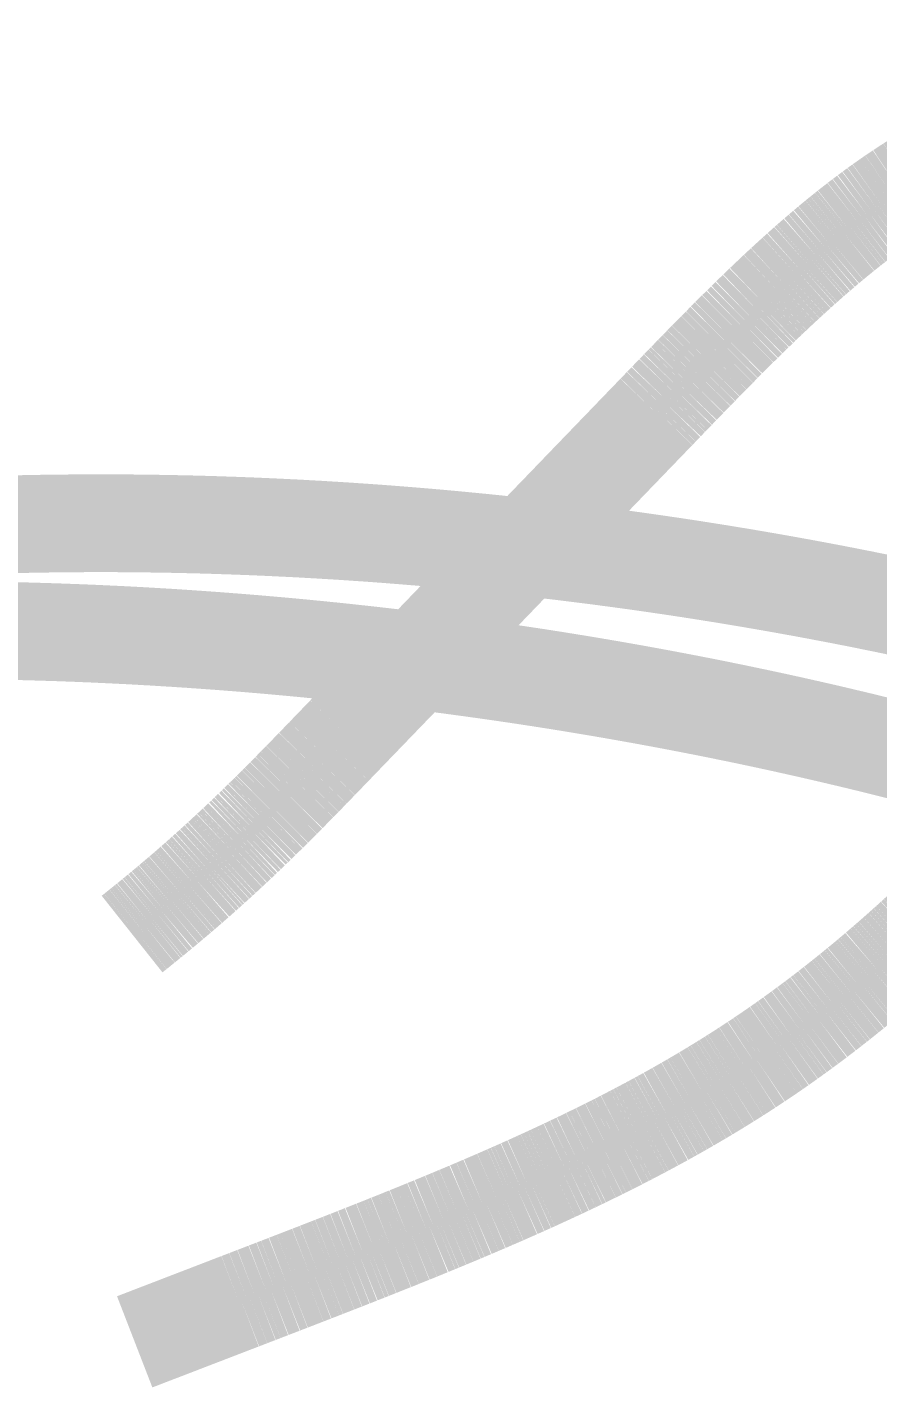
# Model space of a CAD drawing. Header units: inches. Extents: x 2832 to 8547, y -592 to 860.
# Drawn here: x 3591.279 to 3593.452, y 137.939 to 141.425 of the extents above; entities that cross this region are included whole.
import ezdxf
from ezdxf import colors
from ezdxf.entities.mleader import LeaderData, LeaderLine
from ezdxf.math import Vec2, Vec3

# ---------------------------------------------------------------- set-up
doc = ezdxf.new("R2010")
doc.units = ezdxf.units.IN
doc.header["$LTSCALE"] = 5
doc.header["$MEASUREMENT"] = 0
for name, color, linetype in [('BlueSolid', 5, 'Continuous'), ('DIM', 154, 'Continuous'), ('FORM', 5, 'Continuous'), ('NOTES', 5, 'Continuous')]:
    doc.layers.add(name, color=color, linetype=linetype)
doc.styles.add('Arial Narrow', font='ARIALN.TTF', dxfattribs={"height": 1.5})

# ---------------------------------------------------------------- blocks, each defined once
blk = doc.blocks.new('VBA_LIFTING_SLING_C')
at = {"layer": 'BlueSolid', "const_width": 0.25, "flags": 128}
for points in [[(6.2479, -3.1824, 0.000368), (6.2547, -3.177, 0.000731), (6.2581, -3.1743, 0.000002), (6.2682, -3.1662, 0.000367), (6.2683, -3.1661, 0.000366), (6.2733, -3.1621, 0.000369), (6.2783, -3.1581, 0.000366), (6.2833, -3.154, 0.000369), (6.2882, -3.15, 0.000366), (6.2932, -3.146, 0.000369), (6.2981, -3.142, 0.000366), (6.3029, -3.138, 0.000369), (6.3078, -3.134, 0.000366), (6.3126, -3.1301, 0.000369), (6.3174, -3.1261, 0.000366), (6.3222, -3.1222, 0.000369), (6.3269, -3.1182, 0.000365), (6.3316, -3.1143, 0.000369), (6.3363, -3.1104, 0.000365), (6.341, -3.1064, 0.000368), (6.3456, -3.1025, 0.000364), (6.3503, -3.0986, 0.000367), (6.3549, -3.0947, 0.000363), (6.3595, -3.0908, 0.000367), (6.364, -3.087, 0.000361), (6.3686, -3.0831, 0.000365), (6.373, -3.0793, 0.00036), (6.3776, -3.0754, 0.000364), (6.382, -3.0716, 0.000358), (6.3865, -3.0677, 0.000363), (6.3909, -3.0639, 0.000356), (6.3953, -3.0601, 0.000361), (6.3996, -3.0563, 0.000354), (6.404, -3.0524, 0.000359), (6.4083, -3.0487, 0.000352), (6.4127, -3.0449, 0.000357), (6.4169, -3.0411, 0.00035), (6.4212, -3.0373, 0.000355), (6.4255, -3.0335, 0.000347), (6.4297, -3.0298, 0.000352), (6.4339, -3.026, 0.000344), (6.4381, -3.0223, 0.000349), (6.4423, -3.0185, 0.000341), (6.4465, -3.0148, 0.000346), (6.4506, -3.0111, 0.000337), (6.4547, -3.0073, 0.000343), (6.4588, -3.0036, 0.000334), (6.4629, -2.9999, 0.00034), (6.4669, -2.9962, 0.00033), (6.471, -2.9925, 0.000336), (6.475, -2.9888, 0.000326), (6.4791, -2.9851, 0.000332), (6.483, -2.9815, 0.000322), (6.487, -2.9778, 0.000328), (6.491, -2.9741, 0.000317), (6.495, -2.9704, 0.000323), (6.4988, -2.9668, 0.000312), (6.5028, -2.9631, 0.000319), (6.5067, -2.9595, 0.000307), (6.5106, -2.9558, 0.000314), (6.5144, -2.9522, 0.000302), (6.5183, -2.9486, 0.000309), (6.5221, -2.945, 0.000296), (6.526, -2.9413, 0.000304), (6.5297, -2.9377, 0.000291), (6.5336, -2.9341, 0.000298), (6.5373, -2.9305, 0.000285), (6.5411, -2.9269, 0.000292), (6.5448, -2.9233, 0.000279), (6.5486, -2.9197, 0.000286), (6.5523, -2.9162, 0.000272), (6.556, -2.9125, 0.00028), (6.5597, -2.909, 0.000266), (6.5634, -2.9054, 0.000273), (6.5671, -2.9019, 0.000259), (6.5708, -2.8982, 0.000267), (6.5744, -2.8947, 0.000252), (6.5781, -2.8911, 0.00026), (6.5816, -2.8876, 0.000244), (6.5853, -2.884, 0.000253), (6.5889, -2.8805, 0.000237), (6.5922, -2.8773, 0.000199), (6.5961, -2.8735, 0.000275), (6.5986, -2.871, 0.000148), (6.6032, -2.8664, 0.000531), (6.6093, -2.8604, 0.000397), (6.6174, -2.8523, 0.000455), (6.6242, -2.8455, 0.000428), (6.6314, -2.8383, 0.000356), (6.6387, -2.8309, 0.000394), (6.6453, -2.8243, 0.00032), (6.6525, -2.8169, 0.000358), (6.659, -2.8103, 0.000282), (6.6663, -2.8029, 0.000321), (6.6727, -2.7964, 0.000243), (6.68, -2.7889, 0.000283), (6.6863, -2.7825, 0.000204), (6.6932, -2.7754, 0.000212), (6.6998, -2.7686, 0.000195), (6.706, -2.7622, 0.000167), (6.7132, -2.7547, 0.000281), (6.7273, -2.7402, 0.000311), (6.74, -2.727, 0.000034), (6.7624, -2.7038, 0.000024), (6.7934, -2.6716), (6.8468, -2.6162), (6.9538, -2.5052), (7.0072, -2.4498), (7.0338, -2.4222), (7.0604, -2.3945), (7.087, -2.367), (7.1135, -2.3395), (7.1399, -2.312), (7.1663, -2.2846), (7.1926, -2.2573), (7.2188, -2.2301), (7.245, -2.203), (7.271, -2.176), (7.297, -2.149), (7.3228, -2.1222), (7.3357, -2.1089), (7.3486, -2.0955), (7.3614, -2.0822), (7.3742, -2.0689), (7.3869, -2.0557), (7.3996, -2.0425), (7.4123, -2.0293), (7.425, -2.0162), (7.4376, -2.0031), (7.4502, -1.99), (7.4628, -1.977), (7.4753, -1.964), (7.4877, -1.9511), (7.5002, -1.9382), (7.5126, -1.9253), (7.5249, -1.9125), (7.5372, -1.8997), (7.5495, -1.887), (7.5617, -1.8743), (7.5739, -1.8617), (7.586, -1.8491, -0.000012), (7.59, -1.845, -0.000006), (7.5981, -1.8366, -0.000037), (7.6025, -1.832, -0.000021), (7.6102, -1.8241, -0.000054), (7.6151, -1.8189, -0.000038), (7.6222, -1.8116, -0.000071), (7.6274, -1.8062, -0.000054), (7.6341, -1.7992, -0.000088), (7.6395, -1.7937, -0.000071), (7.646, -1.7869, -0.000105), (7.6515, -1.7813, -0.000088), (7.6579, -1.7746, -0.000122), (7.6634, -1.7689, -0.000105), (7.6698, -1.7624, -0.000139), (7.6753, -1.7567, -0.000122), (7.6816, -1.7502, -0.000157), (7.6872, -1.7445, -0.00014), (7.6934, -1.7381, -0.000175), (7.699, -1.7324, -0.000158), (7.7052, -1.726, -0.000193), (7.7108, -1.7203, -0.000175), (7.7169, -1.714, -0.000211), (7.7225, -1.7083, -0.000193), (7.7286, -1.7021, -0.000229), (7.7342, -1.6964, -0.000212), (7.7403, -1.6902, -0.000248), (7.7459, -1.6846, -0.00023), (7.752, -1.6784, -0.000267), (7.7576, -1.6728, -0.000249), (7.7636, -1.6667, -0.000286), (7.7693, -1.6611, -0.000268), (7.7753, -1.655, -0.000305), (7.7809, -1.6494, -0.000287), (7.7869, -1.6434, -0.000324), (7.7925, -1.6378, -0.000306), (7.7985, -1.6319, -0.000343), (7.8041, -1.6263, -0.000325), (7.8101, -1.6205, -0.000363), (7.8157, -1.6149, -0.000345), (7.8217, -1.6091, -0.000383), (7.8273, -1.6035, -0.000364), (7.8332, -1.5978, -0.000403), (7.8389, -1.5923, -0.000384), (7.8448, -1.5865, -0.000423), (7.8505, -1.5811, -0.000404), (7.8564, -1.5754, -0.000443), (7.862, -1.5699, -0.000424), (7.8679, -1.5643, -0.000464), (7.8736, -1.5589, -0.000445), (7.8795, -1.5533, -0.000484), (7.8852, -1.5479, -0.000465), (7.8911, -1.5423, -0.000505), (7.8967, -1.537, -0.000486), (7.9026, -1.5315, -0.000526), (7.9083, -1.5262, -0.000507), (7.9142, -1.5207, -0.000547), (7.9199, -1.5155, -0.000528), (7.9258, -1.5101, -0.000568), (7.9315, -1.5049, -0.000549), (7.9374, -1.4995, -0.00059), (7.9431, -1.4943, -0.00057), (7.949, -1.489, -0.000611), (7.9547, -1.4838, -0.000592), (7.9606, -1.4786, -0.000633), (7.9663, -1.4735, -0.000613), (7.9722, -1.4682, -0.000654), (7.9779, -1.4632, -0.000635), (7.9839, -1.458, -0.000676), (7.9896, -1.453, -0.000656), (7.9955, -1.4478, -0.000698), (8.0013, -1.4429, -0.000678), (8.0072, -1.4378, -0.00072), (8.013, -1.4329, -0.0007), (8.0189, -1.4278, -0.000742), (8.0247, -1.423, -0.000722), (8.0306, -1.418, -0.000764), (8.0364, -1.4132, -0.000744), (8.0424, -1.4082, -0.000786), (8.0482, -1.4034, -0.000766), (8.0542, -1.3985, -0.000808), (8.06, -1.3938, -0.000788), (8.066, -1.389, -0.00083), (8.0718, -1.3843, -0.00081), (8.0778, -1.3795, -0.000852), (8.0837, -1.3749, -0.000832), (8.0897, -1.3702, -0.000874), (8.0956, -1.3656, -0.000854), (8.1016, -1.3609, -0.000896), (8.1075, -1.3564, -0.000876), (8.1136, -1.3517, -0.000918), (8.1195, -1.3473, -0.000898), (8.1255, -1.3427, -0.00094), (8.1315, -1.3383, -0.00092), (8.1376, -1.3337, -0.000961), (8.1435, -1.3294, -0.000942), (8.1496, -1.3249, -0.000983), (8.1556, -1.3206, -0.000963), (8.1617, -1.3162, -0.001004), (8.1678, -1.3119, -0.000985), (8.1739, -1.3076, -0.001025), (8.1799, -1.3034, -0.001006), (8.1861, -1.2991, -0.001046), (8.1922, -1.2949, -0.001027), (8.1984, -1.2907, -0.001067), (8.2045, -1.2866, -0.001048), (8.2107, -1.2824, -0.001088), (8.2168, -1.2784, -0.001069), (8.2231, -1.2743, -0.001108), (8.2292, -1.2703, -0.001089), (8.2355, -1.2662, -0.001128), (8.2416, -1.2623, -0.001109), (8.2479, -1.2583, -0.001148), (8.2542, -1.2544, -0.001129), (8.2605, -1.2505, -0.001167), (8.2667, -1.2467, -0.001149), (8.2731, -1.2428, -0.001186), (8.2794, -1.2391, -0.001168)], [(8.2856, -3.1553, -0.000556), (8.2791, -3.1613, -0.000549), (8.2725, -3.1675, -0.000562), (8.266, -3.1735, -0.000556), (8.2594, -3.1796, -0.000568), (8.2529, -3.1855, -0.000562), (8.2462, -3.1916, -0.000574), (8.2397, -3.1976, -0.000568), (8.233, -3.2036, -0.000581), (8.2264, -3.2095, -0.000574), (8.2197, -3.2155, -0.000587), (8.2131, -3.2214, -0.00058), (8.2064, -3.2274, -0.000593), (8.1997, -3.2333, -0.000587), (8.193, -3.2392, -0.0006), (8.1863, -3.245, -0.000593), (8.1795, -3.2509, -0.000606), (8.1728, -3.2567, -0.000599), (8.166, -3.2626, -0.000612), (8.1593, -3.2684, -0.000606), (8.1524, -3.2742, -0.000619), (8.1457, -3.28, -0.000612), (8.1388, -3.2858, -0.000625), (8.132, -3.2915, -0.000619), (8.1251, -3.2973, -0.000632), (8.1183, -3.303, -0.000625), (8.1114, -3.3087, -0.000638), (8.1045, -3.3143, -0.000632), (8.0976, -3.32, -0.000645), (8.0907, -3.3257, -0.000638), (8.0837, -3.3313, -0.000651), (8.0768, -3.3369, -0.000645), (8.0698, -3.3425, -0.000658), (8.0628, -3.3481, -0.000651), (8.0558, -3.3537, -0.000665), (8.0488, -3.3592, -0.000658), (8.0417, -3.3647, -0.000671), (8.0347, -3.3702, -0.000665), (8.0276, -3.3757, -0.000678), (8.0206, -3.3812, -0.000671), (8.0135, -3.3866, -0.000685), (8.0064, -3.392, -0.000678), (7.9993, -3.3975, -0.000692), (7.9922, -3.4028, -0.000685), (7.985, -3.4082, -0.000698), (7.9778, -3.4136, -0.000691), (7.9706, -3.4189, -0.000705), (7.9635, -3.4242, -0.000698), (7.9562, -3.4295, -0.000712), (7.949, -3.4348, -0.000705), (7.9418, -3.44, -0.000719), (7.9345, -3.4452, -0.000712), (7.9272, -3.4505, -0.000725), (7.92, -3.4556, -0.000719), (7.9127, -3.4608, -0.000732), (7.9054, -3.466, -0.000725), (7.898, -3.4711, -0.000739), (7.8907, -3.4762, -0.000732), (7.8833, -3.4813, -0.000746), (7.876, -3.4863, -0.000741), (7.8685, -3.4914, -0.000751), (7.8611, -3.4964, -0.000751), (7.8537, -3.5014, -0.000746), (7.8463, -3.5064, -0.000749), (7.8388, -3.5113, -0.000734), (7.8313, -3.5163, -0.000741), (7.8239, -3.5212, -0.000724), (7.8163, -3.5261, -0.000733), (7.8089, -3.5309, -0.000716), (7.8013, -3.5358, -0.000724), (7.7938, -3.5406, -0.000707), (7.7862, -3.5454, -0.000715), (7.7786, -3.5502, -0.000698), (7.771, -3.555, -0.000706), (7.7634, -3.5597, -0.000689), (7.7558, -3.5644, -0.000697), (7.7482, -3.5691, -0.000679), (7.7405, -3.5738, -0.000688), (7.7328, -3.5785, -0.00067), (7.7251, -3.5832, -0.000679), (7.7175, -3.5878, -0.00066), (7.7097, -3.5924, -0.000669), (7.702, -3.597, -0.00065), (7.6942, -3.6016, -0.000659), (7.6865, -3.6061, -0.00064), (7.6786, -3.6107, -0.00065), (7.6709, -3.6152, -0.00063), (7.663, -3.6197, -0.00064), (7.6552, -3.6242, -0.00062), (7.6473, -3.6287, -0.00063), (7.6395, -3.6331, -0.00061), (7.6316, -3.6376, -0.000619), (7.6237, -3.642, -0.0006), (7.6157, -3.6464, -0.000609), (7.6079, -3.6508, -0.000589), (7.5998, -3.6552, -0.000599), (7.5919, -3.6595, -0.000579), (7.5839, -3.6639, -0.000588), (7.5759, -3.6682, -0.000568), (7.5679, -3.6725, -0.000578), (7.5599, -3.6768, -0.000558), (7.5518, -3.6811, -0.000567), (7.5438, -3.6853, -0.000547), (7.5356, -3.6896, -0.000557), (7.5276, -3.6938, -0.000536), (7.5194, -3.6981, -0.000546), (7.5113, -3.7023, -0.000525), (7.5031, -3.7065, -0.000535), (7.495, -3.7107, -0.000515), (7.4867, -3.7149, -0.000524), (7.4786, -3.719, -0.000504), (7.4703, -3.7232, -0.000513), (7.4621, -3.7273, -0.000493), (7.4538, -3.7315, -0.000503), (7.4456, -3.7356, -0.000482), (7.4372, -3.7397, -0.000492), (7.4289, -3.7438, -0.000471), (7.4205, -3.7479, -0.000481), (7.4123, -3.7519, -0.00046), (7.4038, -3.7561, -0.00047), (7.3955, -3.7601, -0.000449), (7.387, -3.7641, -0.000459), (7.3787, -3.7681, -0.000438), (7.3701, -3.7722, -0.000448), (7.3618, -3.7762, -0.000427), (7.3532, -3.7802, -0.000437), (7.3448, -3.7842, -0.000416), (7.3362, -3.7882, -0.000426), (7.3278, -3.7921, -0.000405), (7.3191, -3.7961, -0.000415), (7.3106, -3.8, -0.000394), (7.3019, -3.804, -0.000404), (7.2934, -3.8079, -0.000383), (7.2847, -3.8119, -0.000393), (7.2762, -3.8158, -0.000373), (7.2674, -3.8198, -0.000382), (7.2588, -3.8236, -0.000362), (7.25, -3.8276, -0.000371), (7.2414, -3.8314, -0.000351), (7.2326, -3.8354, -0.000361), (7.2239, -3.8392, -0.00034), (7.215, -3.8431, -0.00035), (7.2064, -3.8469, -0.000329), (7.1974, -3.8509, -0.000339), (7.1887, -3.8547, -0.000319), (7.1797, -3.8586, -0.000328), (7.171, -3.8624, -0.000308), (7.162, -3.8663, -0.000318), (7.1532, -3.8701, -0.000298), (7.1441, -3.8739, -0.000307), (7.1353, -3.8777, -0.000287), (7.1262, -3.8816, -0.000297), (7.1174, -3.8854, -0.000277), (7.1082, -3.8892, -0.000286), (7.0994, -3.893, -0.000266), (7.0902, -3.8969, -0.000276), (7.0813, -3.9006, -0.000256), (7.072, -3.9045, -0.000265), (7.0631, -3.9082, -0.000246), (7.0538, -3.9121, -0.000255), (7.0448, -3.9158, -0.000236), (7.0355, -3.9197, -0.000245), (7.0265, -3.9234, -0.000225), (7.0171, -3.9272, -0.000235), (7.0081, -3.931, -0.000215), (6.9986, -3.9348, -0.000225), (6.9896, -3.9385, -0.000205), (6.9801, -3.9424, -0.000215), (6.971, -3.9461, -0.000196), (6.9614, -3.95, -0.000205), (6.9523, -3.9536, -0.000186), (6.9427, -3.9575, -0.000195), (6.9336, -3.9612, -0.000176), (6.9239, -3.9651, -0.000185), (6.9147, -3.9688, -0.000166), (6.905, -3.9726, -0.000175), (6.8958, -3.9763, -0.000157), (6.8861, -3.9802, -0.000166), (6.8769, -3.9839, -0.000147), (6.867, -3.9878, -0.000156), (6.8578, -3.9915, -0.000138), (6.8479, -3.9954, -0.000147), (6.8386, -3.999, -0.000129), (6.8287, -4.003, -0.000137), (6.8194, -4.0066, -0.00012), (6.8094, -4.0106, -0.000128), (6.8001, -4.0142, -0.00011), (6.79, -4.0182, -0.000119), (6.7807, -4.0218, -0.000101), (6.7705, -4.0258, -0.00011), (6.7612, -4.0294, -0.000093), (6.751, -4.0334, -0.000101), (6.7416, -4.0371, -0.000084), (6.7313, -4.0411, -0.000092), (6.722, -4.0447, -0.000075), (6.7116, -4.0488, -0.000083), (6.7022, -4.0524, -0.000066), (6.6917, -4.0565, -0.000075), (6.6824, -4.0601, -0.000058), (6.6718, -4.0642, -0.000066), (6.6625, -4.0678, -0.000049), (6.6517, -4.072, -0.000058), (6.6425, -4.0755, -0.000041), (6.6316, -4.0798, -0.000049), (6.6224, -4.0833, -0.000033), (6.6112, -4.0876, -0.000041), (6.6023, -4.0911, -0.000025), (6.5907, -4.0955, -0.000033), (6.582, -4.0989, -0.000017), (6.5699, -4.1036, -0.000025), (6.5617, -4.1067, -0.000009), (6.5485, -4.1118, -0.000016), (6.5412, -4.1146, -0.000002), (6.5273, -4.12, -0.000004), (6.5207, -4.1225), (6.5001, -4.1304), (6.4794, -4.1384), (6.4586, -4.1464), (6.4377, -4.1545), (6.4166, -4.1626), (6.3955, -4.1707), (6.3742, -4.1789), (6.3528, -4.1872), (6.3312, -4.1955), (6.3095, -4.2038), (6.2986, -4.208), (6.2877, -4.2122), (6.2767, -4.2165), (6.2657, -4.2207), (6.2546, -4.225)]]:
    blk.add_lwpolyline(points, format="xyb", dxfattribs=at)
at = {"layer": 'BlueSolid', "const_width": 0.25}
for points in [[(5.8418, -2.1377), (5.8622, -2.137), (5.8825, -2.1364), (5.9029, -2.1358), (5.9233, -2.1352), (5.9437, -2.1347), (5.9641, -2.1342), (5.9845, -2.1338), (6.0049, -2.1334), (6.0253, -2.1331), (6.0458, -2.1328), (6.0663, -2.1326), (6.0867, -2.1324), (6.1072, -2.1322), (6.1277, -2.1321), (6.1482, -2.1321), (6.1687, -2.132), (6.1893, -2.1321), (6.2098, -2.1321), (6.2303, -2.1323), (6.2509, -2.1324), (6.2714, -2.1326), (6.292, -2.1329), (6.3126, -2.1332), (6.3331, -2.1335), (6.3537, -2.1339), (6.3743, -2.1344), (6.3949, -2.1348), (6.4155, -2.1353), (6.4361, -2.1359), (6.4568, -2.1365), (6.4774, -2.1372), (6.498, -2.1379), (6.5187, -2.1386), (6.5393, -2.1394), (6.5599, -2.1402), (6.5806, -2.1411), (6.6012, -2.142), (6.6219, -2.143), (6.6425, -2.144), (6.6632, -2.145), (6.6839, -2.1461), (6.7045, -2.1473), (6.7252, -2.1484), (6.7459, -2.1497), (6.7665, -2.1509), (6.7872, -2.1522), (6.8079, -2.1536), (6.8285, -2.155), (6.8492, -2.1564), (6.8699, -2.1579), (6.8905, -2.1594), (6.9112, -2.161), (6.9526, -2.1643), (6.9732, -2.166), (6.9939, -2.1677), (7.0146, -2.1695), (7.0352, -2.1713), (7.0559, -2.1732), (7.0765, -2.1751), (7.0972, -2.1771), (7.1178, -2.1791), (7.1385, -2.1811), (7.1591, -2.1832), (7.1797, -2.1853), (7.2004, -2.1875), (7.221, -2.1897), (7.2416, -2.1919), (7.2622, -2.1942), (7.2829, -2.1966), (7.3035, -2.1989), (7.3241, -2.2014), (7.3447, -2.2038), (7.3652, -2.2063), (7.3858, -2.2089), (7.4064, -2.2115), (7.4269, -2.2141), (7.4475, -2.2167), (7.468, -2.2195), (7.4886, -2.2222), (7.5091, -2.225), (7.5296, -2.2278), (7.5501, -2.2307), (7.5706, -2.2336), (7.5911, -2.2366), (7.6116, -2.2396), (7.6321, -2.2426), (7.6525, -2.2457), (7.673, -2.2488), (7.6934, -2.252), (7.7138, -2.2552), (7.7343, -2.2585), (7.7547, -2.2617), (7.775, -2.2651), (7.7954, -2.2684), (7.8158, -2.2718), (7.8361, -2.2753), (7.8565, -2.2788), (7.8768, -2.2823), (7.8971, -2.2859), (7.9174, -2.2895), (7.9377, -2.2932), (7.9579, -2.2968), (7.9782, -2.3006), (7.9984, -2.3043), (8.0186, -2.3082), (8.0388, -2.312), (8.059, -2.3159), (8.0791, -2.3198), (8.0993, -2.3238), (8.1194, -2.3278), (8.1395, -2.3319), (8.1596, -2.336), (8.1797, -2.3401), (8.1998, -2.3443), (8.2198, -2.3485), (8.2398, -2.3527), (8.2598, -2.357), (8.2798, -2.3613)], [(8.2796, -2.7323), (8.2772, -2.7317), (8.2748, -2.731), (8.2724, -2.7304), (8.27, -2.7298), (8.2677, -2.7292), (8.2653, -2.7286), (8.2629, -2.7279), (8.2605, -2.7273), (8.2581, -2.7267), (8.2557, -2.7261), (8.2533, -2.7255), (8.2509, -2.7248), (8.2486, -2.7242), (8.2462, -2.7236), (8.2438, -2.723), (8.2414, -2.7224), (8.239, -2.7218), (8.2366, -2.7212), (8.2342, -2.7205), (8.2318, -2.7199), (8.2294, -2.7193), (8.227, -2.7187), (8.2247, -2.7181), (8.2223, -2.7175), (8.2199, -2.7169), (8.2175, -2.7163), (8.2151, -2.7157), (8.2127, -2.715), (8.2103, -2.7144), (8.2079, -2.7138), (8.2055, -2.7132), (8.2031, -2.7126), (8.2007, -2.712), (8.1983, -2.7114), (8.1959, -2.7108), (8.1935, -2.7102), (8.1911, -2.7096), (8.1887, -2.709), (8.1863, -2.7084), (8.184, -2.7078), (8.1816, -2.7072), (8.1792, -2.7066), (8.1768, -2.706), (8.1744, -2.7054), (8.172, -2.7048), (8.1696, -2.7042), (8.1672, -2.7036), (8.1648, -2.703), (8.1624, -2.7024), (8.16, -2.7018), (8.1576, -2.7012), (8.1552, -2.7006), (8.1528, -2.7), (8.1504, -2.6994), (8.148, -2.6988), (8.1456, -2.6982), (8.1432, -2.6977), (8.1408, -2.6971), (8.1384, -2.6965), (8.1359, -2.6959), (8.1335, -2.6953), (8.1311, -2.6947), (8.1287, -2.6941), (8.1263, -2.6935), (8.1239, -2.6929), (8.1215, -2.6924), (8.1191, -2.6918), (8.1167, -2.6912), (8.1143, -2.6906), (8.1119, -2.69), (8.1095, -2.6894), (8.1071, -2.6888), (8.1047, -2.6883), (8.1023, -2.6877), (8.0999, -2.6871), (8.0975, -2.6865), (8.095, -2.6859), (8.0926, -2.6854), (8.0902, -2.6848), (8.0878, -2.6842), (8.0854, -2.6836), (8.083, -2.6831), (8.0806, -2.6825), (8.0782, -2.6819), (8.0758, -2.6813), (8.0734, -2.6808), (8.0709, -2.6802), (8.0685, -2.6796), (8.0661, -2.679), (8.0637, -2.6785), (8.0613, -2.6779), (8.0589, -2.6773), (8.0565, -2.6767), (8.0541, -2.6762), (8.0516, -2.6756), (8.0492, -2.675), (8.0468, -2.6745), (8.0444, -2.6739), (8.042, -2.6733), (8.0396, -2.6728), (8.0372, -2.6722), (8.0347, -2.6716), (8.0323, -2.6711), (8.0299, -2.6705), (8.0275, -2.6699), (8.0251, -2.6694), (8.0227, -2.6688), (8.0202, -2.6683), (8.0178, -2.6677), (8.0154, -2.6671), (8.013, -2.6666), (8.0106, -2.666), (8.0081, -2.6655), (8.0057, -2.6649), (8.0033, -2.6643), (8.0009, -2.6638), (7.9985, -2.6632), (7.996, -2.6627), (7.9936, -2.6621), (7.9912, -2.6616), (7.9888, -2.661), (7.9863, -2.6605), (7.9839, -2.6599), (7.9815, -2.6594), (7.9791, -2.6588), (7.9767, -2.6582), (7.9742, -2.6577), (7.9718, -2.6571), (7.9694, -2.6566), (7.967, -2.6561), (7.9645, -2.6555), (7.9621, -2.655), (7.9597, -2.6544), (7.9573, -2.6539), (7.9548, -2.6533), (7.9524, -2.6528), (7.95, -2.6522), (7.9475, -2.6517), (7.9451, -2.6511), (7.9427, -2.6506), (7.9403, -2.6501), (7.9378, -2.6495), (7.9354, -2.649), (7.933, -2.6484), (7.9305, -2.6479), (7.9281, -2.6474), (7.9257, -2.6468), (7.9233, -2.6463), (7.9208, -2.6457), (7.9184, -2.6452), (7.916, -2.6447), (7.9135, -2.6441), (7.9111, -2.6436), (7.9087, -2.6431), (7.9062, -2.6425), (7.9038, -2.642), (7.9014, -2.6415), (7.8989, -2.6409), (7.8965, -2.6404), (7.8941, -2.6399), (7.8916, -2.6393), (7.8892, -2.6388), (7.8868, -2.6383), (7.8843, -2.6378), (7.8819, -2.6372), (7.8795, -2.6367), (7.877, -2.6362), (7.8746, -2.6356), (7.8722, -2.6351), (7.8697, -2.6346), (7.8673, -2.6341), (7.8649, -2.6335), (7.8624, -2.633), (7.86, -2.6325), (7.8575, -2.632), (7.8551, -2.6315), (7.8527, -2.6309), (7.8502, -2.6304), (7.8478, -2.6299), (7.8454, -2.6294), (7.8429, -2.6289), (7.8405, -2.6283), (7.838, -2.6278), (7.8356, -2.6273), (7.8332, -2.6268), (7.8307, -2.6263), (7.8283, -2.6258), (7.8258, -2.6253), (7.8234, -2.6247), (7.821, -2.6242), (7.8185, -2.6237), (7.8161, -2.6232), (7.8136, -2.6227), (7.8112, -2.6222), (7.8087, -2.6217), (7.8063, -2.6212), (7.8039, -2.6207), (7.8014, -2.6201), (7.799, -2.6196), (7.7965, -2.6191), (7.7941, -2.6186), (7.7916, -2.6181), (7.7892, -2.6176), (7.7868, -2.6171), (7.7843, -2.6166), (7.7819, -2.6161), (7.7794, -2.6156), (7.777, -2.6151), (7.7745, -2.6146), (7.7721, -2.6141), (7.7696, -2.6136), (7.7672, -2.6131), (7.7647, -2.6126), (7.7623, -2.6121), (7.7598, -2.6116), (7.7574, -2.6111), (7.755, -2.6106), (7.7525, -2.6101), (7.7501, -2.6096), (7.7476, -2.6091), (7.7452, -2.6086), (7.7427, -2.6081), (7.7403, -2.6076), (7.7378, -2.6071), (7.7354, -2.6066), (7.7329, -2.6062), (7.7305, -2.6057), (7.728, -2.6052), (7.7256, -2.6047), (7.7231, -2.6042), (7.7207, -2.6037), (7.7182, -2.6032), (7.7158, -2.6027), (7.7133, -2.6022), (7.7109, -2.6018), (7.7084, -2.6013), (7.706, -2.6008), (7.7035, -2.6003), (7.701, -2.5998), (7.6986, -2.5993), (7.6961, -2.5989), (7.6937, -2.5984), (7.6912, -2.5979), (7.6888, -2.5974), (7.6863, -2.5969), (7.6839, -2.5965), (7.6814, -2.596), (7.679, -2.5955), (7.6765, -2.595), (7.6741, -2.5945), (7.6716, -2.5941), (7.6691, -2.5936), (7.6667, -2.5931), (7.6642, -2.5926), (7.6618, -2.5922), (7.6593, -2.5917), (7.6569, -2.5912), (7.6544, -2.5907), (7.652, -2.5903), (7.6495, -2.5898), (7.647, -2.5893), (7.6446, -2.5889), (7.6421, -2.5884), (7.6397, -2.5879), (7.6372, -2.5875), (7.6348, -2.587), (7.6323, -2.5865), (7.6298, -2.5861), (7.6274, -2.5856), (7.6249, -2.5851), (7.6225, -2.5847), (7.62, -2.5842), (7.6175, -2.5837), (7.6151, -2.5833), (7.6126, -2.5828), (7.6102, -2.5823), (7.6077, -2.5819), (7.6052, -2.5814), (7.6028, -2.581), (7.6003, -2.5805), (7.5979, -2.58), (7.5954, -2.5796), (7.5929, -2.5791), (7.5905, -2.5787), (7.588, -2.5782), (7.5856, -2.5778), (7.5831, -2.5773), (7.5806, -2.5768), (7.5782, -2.5764), (7.5757, -2.5759), (7.5732, -2.5755), (7.5708, -2.575), (7.5683, -2.5746), (7.5659, -2.5741), (7.5634, -2.5737), (7.5609, -2.5732), (7.5585, -2.5728), (7.556, -2.5723), (7.5535, -2.5719), (7.5511, -2.5714), (7.5486, -2.571), (7.5461, -2.5705), (7.5437, -2.5701), (7.5412, -2.5697), (7.5388, -2.5692), (7.5363, -2.5688), (7.5338, -2.5683), (7.5314, -2.5679), (7.5289, -2.5674), (7.5264, -2.567), (7.524, -2.5666), (7.5215, -2.5661), (7.519, -2.5657), (7.5166, -2.5652), (7.5141, -2.5648), (7.5116, -2.5644), (7.5092, -2.5639), (7.5067, -2.5635), (7.5042, -2.5631), (7.5018, -2.5626), (7.4993, -2.5622), (7.4968, -2.5618), (7.4944, -2.5613), (7.4919, -2.5609), (7.4894, -2.5605), (7.487, -2.56), (7.4845, -2.5596), (7.482, -2.5592), (7.4795, -2.5587), (7.4771, -2.5583), (7.4746, -2.5579), (7.4721, -2.5574), (7.4697, -2.557), (7.4672, -2.5566), (7.4647, -2.5562), (7.4623, -2.5557), (7.4598, -2.5553), (7.4573, -2.5549), (7.4549, -2.5545), (7.4524, -2.554), (7.4499, -2.5536), (7.4474, -2.5532), (7.445, -2.5528), (7.4425, -2.5523), (7.44, -2.5519), (7.4376, -2.5515), (7.4351, -2.5511), (7.4326, -2.5507), (7.4301, -2.5503), (7.4277, -2.5498), (7.4252, -2.5494), (7.4227, -2.549), (7.4203, -2.5486), (7.4178, -2.5482), (7.4153, -2.5478), (7.4128, -2.5473), (7.4104, -2.5469), (7.4079, -2.5465), (7.4054, -2.5461), (7.403, -2.5457), (7.4005, -2.5453), (7.398, -2.5449), (7.3955, -2.5445), (7.3931, -2.5441), (7.3906, -2.5436), (7.3881, -2.5432), (7.3856, -2.5428), (7.3832, -2.5424), (7.3807, -2.542), (7.3782, -2.5416), (7.3757, -2.5412), (7.3733, -2.5408), (7.3708, -2.5404), (7.3683, -2.54), (7.3658, -2.5396), (7.3634, -2.5392), (7.3609, -2.5388), (7.3584, -2.5384), (7.356, -2.538), (7.3535, -2.5376), (7.351, -2.5372), (7.3485, -2.5368), (7.346, -2.5364), (7.3436, -2.536), (7.3411, -2.5356), (7.3386, -2.5352), (7.3361, -2.5348), (7.3337, -2.5344), (7.3312, -2.534), (7.3287, -2.5336), (7.3262, -2.5332), (7.3238, -2.5328), (7.3213, -2.5324), (7.3188, -2.5321), (7.3163, -2.5317), (7.3139, -2.5313), (7.3114, -2.5309), (7.3089, -2.5305), (7.3064, -2.5301), (7.304, -2.5297), (7.3015, -2.5293), (7.299, -2.5289), (7.2965, -2.5286), (7.294, -2.5282), (7.2916, -2.5278), (7.2891, -2.5274), (7.2866, -2.527), (7.2841, -2.5266), (7.2817, -2.5263), (7.2792, -2.5259), (7.2767, -2.5255), (7.2742, -2.5251), (7.2717, -2.5247), (7.2693, -2.5244), (7.2668, -2.524), (7.2643, -2.5236), (7.2618, -2.5232), (7.2594, -2.5228), (7.2569, -2.5225), (7.2544, -2.5221), (7.2519, -2.5217), (7.2494, -2.5213), (7.247, -2.521), (7.2445, -2.5206), (7.242, -2.5202), (7.2395, -2.5199), (7.237, -2.5195), (7.2346, -2.5191), (7.2321, -2.5187), (7.2296, -2.5184), (7.2271, -2.518), (7.2246, -2.5176), (7.2222, -2.5173), (7.2197, -2.5169), (7.2172, -2.5165), (7.2147, -2.5162), (7.2122, -2.5158), (7.2098, -2.5154), (7.2073, -2.5151), (7.2048, -2.5147), (7.2023, -2.5143), (7.1998, -2.514), (7.1974, -2.5136), (7.1949, -2.5133), (7.1924, -2.5129), (7.1899, -2.5125), (7.1874, -2.5122), (7.185, -2.5118), (7.1825, -2.5115), (7.18, -2.5111), (7.1775, -2.5108), (7.175, -2.5104), (7.1726, -2.51), (7.1701, -2.5097), (7.1676, -2.5093), (7.1651, -2.509), (7.1626, -2.5086), (7.1602, -2.5083), (7.1577, -2.5079), (7.1552, -2.5076), (7.1527, -2.5072), (7.1502, -2.5069), (7.1477, -2.5065), (7.1453, -2.5062), (7.1428, -2.5058), (7.1403, -2.5055), (7.1378, -2.5051), (7.1353, -2.5048), (7.1329, -2.5044), (7.1304, -2.5041), (7.1279, -2.5037), (7.1254, -2.5034), (7.1229, -2.503), (7.1205, -2.5027), (7.118, -2.5024), (7.1155, -2.502), (7.113, -2.5017), (7.1105, -2.5013), (7.108, -2.501), (7.1056, -2.5007), (7.1031, -2.5003), (7.1006, -2.5), (7.0981, -2.4996), (7.0956, -2.4993), (7.0931, -2.499), (7.0907, -2.4986), (7.0882, -2.4983), (7.0857, -2.498), (7.0832, -2.4976), (7.0807, -2.4973), (7.0783, -2.497), (7.0758, -2.4966), (7.0733, -2.4963), (7.0708, -2.496), (7.0683, -2.4956), (7.0658, -2.4953), (7.0634, -2.495), (7.0609, -2.4946), (7.0584, -2.4943), (7.0559, -2.494), (7.0534, -2.4937), (7.051, -2.4933), (7.0485, -2.493), (7.046, -2.4927), (7.0435, -2.4924), (7.041, -2.492), (7.0385, -2.4917), (7.0361, -2.4914), (7.0336, -2.4911), (7.0311, -2.4907), (7.0286, -2.4904), (7.0261, -2.4901), (7.0236, -2.4898), (7.0212, -2.4895), (7.0187, -2.4891), (7.0162, -2.4888), (7.0137, -2.4885), (7.0112, -2.4882), (7.0087, -2.4879), (7.0063, -2.4876), (7.0038, -2.4872), (7.0013, -2.4869), (6.9988, -2.4866), (6.9963, -2.4863), (6.9938, -2.486), (6.9914, -2.4857), (6.9889, -2.4854), (6.9864, -2.4851), (6.9839, -2.4847), (6.9814, -2.4844), (6.979, -2.4841), (6.9765, -2.4838), (6.974, -2.4835), (6.9715, -2.4832), (6.969, -2.4829), (6.9665, -2.4826), (6.9641, -2.4823), (6.9616, -2.482), (6.9591, -2.4817), (6.9566, -2.4814), (6.9541, -2.4811), (6.9516, -2.4808), (6.9492, -2.4805), (6.9467, -2.4802), (6.9442, -2.4799), (6.9417, -2.4796), (6.9392, -2.4793), (6.9368, -2.479), (6.9343, -2.4787), (6.9318, -2.4784), (6.9293, -2.4781), (6.9268, -2.4778), (6.9243, -2.4775), (6.9219, -2.4772), (6.9194, -2.4769), (6.9169, -2.4766), (6.9144, -2.4763), (6.9119, -2.476), (6.9094, -2.4757), (6.907, -2.4754), (6.9045, -2.4751), (6.902, -2.4748), (6.8995, -2.4746), (6.897, -2.4743), (6.8946, -2.474), (6.8921, -2.4737), (6.8896, -2.4734), (6.8871, -2.4731), (6.8846, -2.4728), (6.8821, -2.4725), (6.8797, -2.4723), (6.8772, -2.472), (6.8747, -2.4717), (6.8722, -2.4714), (6.8697, -2.4711), (6.8673, -2.4708), (6.8648, -2.4706), (6.8623, -2.4703), (6.8598, -2.47), (6.8573, -2.4697), (6.8548, -2.4694), (6.8524, -2.4692), (6.8499, -2.4689), (6.8474, -2.4686), (6.8449, -2.4683), (6.8424, -2.4681), (6.84, -2.4678), (6.8375, -2.4675), (6.835, -2.4672), (6.8325, -2.467), (6.83, -2.4667), (6.8276, -2.4664), (6.8251, -2.4661), (6.8226, -2.4659), (6.8201, -2.4656), (6.8176, -2.4653), (6.8152, -2.4651), (6.8127, -2.4648), (6.8102, -2.4645), (6.8077, -2.4643), (6.8052, -2.464), (6.8027, -2.4637), (6.8003, -2.4635), (6.7978, -2.4632), (6.7953, -2.4629), (6.7928, -2.4627), (6.7903, -2.4624), (6.7879, -2.4621), (6.7854, -2.4619), (6.7829, -2.4616), (6.7804, -2.4614), (6.7779, -2.4611), (6.7755, -2.4608), (6.773, -2.4606), (6.7705, -2.4603), (6.768, -2.4601), (6.7656, -2.4598), (6.7631, -2.4595), (6.7606, -2.4593), (6.7581, -2.459), (6.7556, -2.4588), (6.7532, -2.4585), (6.7507, -2.4583), (6.7482, -2.458), (6.7457, -2.4578), (6.7432, -2.4575), (6.7408, -2.4573), (6.7383, -2.457), (6.7358, -2.4568), (6.7333, -2.4565), (6.7308, -2.4563), (6.7284, -2.456), (6.7259, -2.4558), (6.7234, -2.4555), (6.7209, -2.4553), (6.7185, -2.455), (6.716, -2.4548), (6.7135, -2.4545), (6.711, -2.4543), (6.7085, -2.4541), (6.7061, -2.4538), (6.7036, -2.4536), (6.7011, -2.4533), (6.6986, -2.4531), (6.6962, -2.4528), (6.6937, -2.4526), (6.6912, -2.4524), (6.6887, -2.4521), (6.6863, -2.4519), (6.6838, -2.4516), (6.6813, -2.4514), (6.6788, -2.4512), (6.6763, -2.4509), (6.6739, -2.4507), (6.6714, -2.4505), (6.6689, -2.4502), (6.6664, -2.45), (6.664, -2.4498), (6.6615, -2.4495), (6.659, -2.4493), (6.6565, -2.4491), (6.6541, -2.4488), (6.6516, -2.4486), (6.6491, -2.4484), (6.6466, -2.4482), (6.6442, -2.4479), (6.6417, -2.4477), (6.6392, -2.4475), (6.6367, -2.4473), (6.6343, -2.447), (6.6318, -2.4468), (6.6293, -2.4466), (6.6268, -2.4464), (6.6244, -2.4461), (6.6219, -2.4459), (6.6194, -2.4457), (6.6169, -2.4455), (6.6145, -2.4452), (6.612, -2.445), (6.6095, -2.4448), (6.6071, -2.4446), (6.6046, -2.4444), (6.6021, -2.4442), (6.5996, -2.4439), (6.5972, -2.4437), (6.5947, -2.4435), (6.5922, -2.4433), (6.5897, -2.4431), (6.5873, -2.4429), (6.5848, -2.4426), (6.5823, -2.4424), (6.5799, -2.4422), (6.5774, -2.442), (6.5749, -2.4418), (6.5724, -2.4416), (6.57, -2.4414), (6.5675, -2.4412), (6.565, -2.441), (6.5626, -2.4408), (6.5601, -2.4405), (6.5576, -2.4403), (6.5551, -2.4401), (6.5527, -2.4399), (6.5502, -2.4397), (6.5477, -2.4395), (6.5453, -2.4393), (6.5428, -2.4391), (6.5403, -2.4389), (6.5379, -2.4387), (6.5354, -2.4385), (6.5329, -2.4383), (6.5304, -2.4381), (6.528, -2.4379), (6.5255, -2.4377), (6.523, -2.4375), (6.5206, -2.4373), (6.5181, -2.4371), (6.5156, -2.4369), (6.5132, -2.4367), (6.5107, -2.4365), (6.5082, -2.4363), (6.5058, -2.4361), (6.5033, -2.4359), (6.5008, -2.4358), (6.4984, -2.4356), (6.4959, -2.4354), (6.4934, -2.4352), (6.491, -2.435), (6.4885, -2.4348), (6.486, -2.4346), (6.4836, -2.4344), (6.4811, -2.4342), (6.4786, -2.434), (6.4762, -2.4339), (6.4737, -2.4337), (6.4712, -2.4335), (6.4688, -2.4333), (6.4663, -2.4331), (6.4638, -2.4329), (6.4614, -2.4328), (6.4589, -2.4326), (6.4564, -2.4324), (6.454, -2.4322), (6.4515, -2.432), (6.449, -2.4318), (6.4466, -2.4317), (6.4441, -2.4315), (6.4417, -2.4313), (6.4392, -2.4311), (6.4367, -2.431), (6.4343, -2.4308), (6.4318, -2.4306), (6.4293, -2.4304), (6.4269, -2.4303), (6.4244, -2.4301), (6.4219, -2.4299), (6.4195, -2.4297), (6.417, -2.4296), (6.4146, -2.4294), (6.4121, -2.4292), (6.4096, -2.429), (6.4072, -2.4289), (6.4047, -2.4287), (6.4023, -2.4285), (6.3998, -2.4284), (6.3973, -2.4282), (6.3949, -2.428), (6.3924, -2.4279), (6.39, -2.4277), (6.3875, -2.4275), (6.385, -2.4274), (6.3826, -2.4272), (6.3801, -2.427), (6.3777, -2.4269), (6.3752, -2.4267), (6.3727, -2.4266), (6.3703, -2.4264), (6.3678, -2.4262), (6.3654, -2.4261), (6.3629, -2.4259), (6.3605, -2.4258), (6.358, -2.4256), (6.3555, -2.4254), (6.3531, -2.4253), (6.3506, -2.4251), (6.3482, -2.425), (6.3457, -2.4248), (6.3433, -2.4247), (6.3408, -2.4245), (6.3383, -2.4244), (6.3359, -2.4242), (6.3334, -2.4241), (6.331, -2.4239), (6.3285, -2.4238), (6.3261, -2.4236), (6.3236, -2.4235), (6.3212, -2.4233), (6.3187, -2.4232), (6.3162, -2.423), (6.3138, -2.4229), (6.3113, -2.4227), (6.3089, -2.4226), (6.3064, -2.4224), (6.304, -2.4223), (6.3015, -2.4221), (6.2991, -2.422), (6.2966, -2.4219), (6.2942, -2.4217), (6.2917, -2.4216), (6.2893, -2.4214), (6.2868, -2.4213), (6.2844, -2.4212), (6.2819, -2.421), (6.2795, -2.4209), (6.277, -2.4207), (6.2746, -2.4206), (6.2721, -2.4205), (6.2697, -2.4203), (6.2672, -2.4202), (6.2648, -2.4201), (6.2623, -2.4199), (6.2599, -2.4198), (6.2574, -2.4197), (6.255, -2.4195), (6.2525, -2.4194), (6.2501, -2.4193), (6.2476, -2.4191), (6.2452, -2.419), (6.2427, -2.4189), (6.2403, -2.4187), (6.2378, -2.4186), (6.2354, -2.4185), (6.2329, -2.4184), (6.2305, -2.4182), (6.228, -2.4181), (6.2256, -2.418), (6.2232, -2.4179), (6.2207, -2.4177), (6.2183, -2.4176), (6.2158, -2.4175), (6.2134, -2.4174), (6.2109, -2.4173), (6.2085, -2.4171), (6.206, -2.417), (6.2036, -2.4169), (6.2012, -2.4168), (6.1987, -2.4167), (6.1963, -2.4165), (6.1938, -2.4164), (6.1914, -2.4163), (6.1889, -2.4162), (6.1865, -2.4161), (6.1841, -2.416), (6.1816, -2.4158), (6.1792, -2.4157), (6.1767, -2.4156), (6.1743, -2.4155), (6.1718, -2.4154), (6.1694, -2.4153), (6.167, -2.4152), (6.1645, -2.4151), (6.1621, -2.415), (6.1597, -2.4148), (6.1572, -2.4147), (6.1548, -2.4146), (6.1523, -2.4145), (6.1499, -2.4144), (6.1475, -2.4143), (6.145, -2.4142), (6.1426, -2.4141), (6.1401, -2.414), (6.1377, -2.4139), (6.1353, -2.4138), (6.1328, -2.4137), (6.1304, -2.4136), (6.128, -2.4135), (6.1255, -2.4134), (6.1231, -2.4133), (6.1207, -2.4132), (6.1182, -2.4131), (6.1158, -2.413), (6.1134, -2.4129), (6.1109, -2.4128), (6.1085, -2.4127), (6.1061, -2.4126), (6.1036, -2.4125), (6.1012, -2.4124), (6.0988, -2.4123), (6.0963, -2.4122), (6.0939, -2.4121), (6.0915, -2.412), (6.089, -2.412), (6.0866, -2.4119), (6.0842, -2.4118), (6.0817, -2.4117), (6.0793, -2.4116), (6.0769, -2.4115), (6.0744, -2.4114), (6.072, -2.4113), (6.0696, -2.4112), (6.0672, -2.4112), (6.0647, -2.4111), (6.0623, -2.411), (6.0599, -2.4109), (6.0574, -2.4108), (6.055, -2.4107), (6.0526, -2.4107), (6.0502, -2.4106), (6.0477, -2.4105), (6.0453, -2.4104), (6.0429, -2.4103), (6.0405, -2.4103), (6.038, -2.4102), (6.0356, -2.4101), (6.0332, -2.41), (6.0308, -2.41), (6.0283, -2.4099), (6.0259, -2.4098), (6.0235, -2.4097), (6.0211, -2.4097), (6.0186, -2.4096), (6.0162, -2.4095), (6.0138, -2.4094), (6.0114, -2.4094), (6.0089, -2.4093), (6.0065, -2.4092), (6.0041, -2.4092), (6.0017, -2.4091), (5.9993, -2.409), (5.9968, -2.4089), (5.9944, -2.4089), (5.992, -2.4088), (5.9896, -2.4087), (5.9872, -2.4087), (5.9847, -2.4086), (5.9823, -2.4086), (5.9799, -2.4085), (5.9775, -2.4084), (5.9751, -2.4084), (5.9726, -2.4083), (5.9702, -2.4082), (5.9678, -2.4082), (5.9654, -2.4081), (5.963, -2.4081), (5.9606, -2.408), (5.9582, -2.4079), (5.9557, -2.4079), (5.9533, -2.4078), (5.9509, -2.4078), (5.9485, -2.4077), (5.9461, -2.4077), (5.9437, -2.4076), (5.9413, -2.4076), (5.9388, -2.4075), (5.9364, -2.4074), (5.934, -2.4074), (5.9316, -2.4073), (5.9292, -2.4073), (5.9268, -2.4072), (5.9244, -2.4072), (5.922, -2.4071), (5.9195, -2.4071), (5.9171, -2.407), (5.9147, -2.407), (5.9123, -2.4069), (5.9099, -2.4069), (5.9075, -2.4069), (5.9051, -2.4068), (5.9027, -2.4068), (5.9003, -2.4067), (5.8979, -2.4067), (5.8955, -2.4066), (5.8931, -2.4066), (5.8906, -2.4066), (5.8882, -2.4065), (5.8858, -2.4065), (5.8834, -2.4064), (5.881, -2.4064), (5.8786, -2.4064), (5.8762, -2.4063), (5.8738, -2.4063), (5.8714, -2.4062), (5.869, -2.4062), (5.8666, -2.4062), (5.8642, -2.4061), (5.8618, -2.4061), (5.8594, -2.4061), (5.857, -2.406), (5.8546, -2.406)]]:
    blk.add_lwpolyline(points, dxfattribs=at)
blk = doc.blocks.new('VBA_PLAN_NOTES2')
at = {"layer": 'NOTES'}
ml = blk.add_multileader_mtext('Standard', dxfattribs=at)
ml.set_content('OPERATOR ANGLE (TURNED UP)', color=5, style='Arial Narrow')
ml.set_leader_properties(color=4)
ml.build(insert=Vec2(0, 0))
ml.multileader.update_dxf_attribs({"text_left_attachment_type": 2, "text_right_attachment_type": 2, "dogleg_length": 0.0625, "arrow_head_size": 1.5, "scale": 12})
ctx = ml.context
ctx.base_point, ctx.scale, ctx.char_height, ctx.arrow_head_size, ctx.landing_gap_size, ctx.plane_origin = Vec3(-2.6603, 71.3975, 0.0632), 12, 1.5, 1.5, 0.75, Vec3(3.6754, 54.3498, 0.0632)
ctx.left_attachment, ctx.right_attachment = 2, 2
notes = []
notes.append((ctx, [(0, (1, 1, 0), (-3.4103, 71.3975, 0.0632), (1, 0), 0.75, [(0, [(-8.8724, 77.2441, 0.0632)], 0, [])])]))
ctx.mtext.insert, ctx.mtext.width, ctx.mtext.flow_direction = Vec3(-1.9103, 73.6441, 0.0632), 18.563302, 5
for ctx, leaders in notes:
    for number, flags, end, landing, length, lines in leaders:
        leader = LeaderData()
        leader.index, (leader.has_last_leader_line, leader.has_dogleg_vector, leader.attachment_direction) = number, flags
        leader.last_leader_point, leader.dogleg_vector, leader.dogleg_length = Vec3(end), Vec3(landing), length
        for number, points, colour, breaks in lines:
            line = LeaderLine()
            line.index, line.vertices, line.color, line.breaks = number, Vec3.list(points), colors.encode_raw_color(colour), breaks
            leader.lines.append(line)
        ctx.leaders.append(leader)

msp = doc.modelspace()

# ---------------------------------------------------------------- block references
at = {"layer": 'DIM'}
msp.add_blockref('VBA_LIFTING_SLING_C', (3585.29905, 142.28859), dxfattribs=at)
at = {"layer": 'FORM'}
msp.add_blockref('VBA_PLAN_NOTES2', (3503.4051, 68.70547), dxfattribs=at)

doc.saveas('drawing.dxf')
